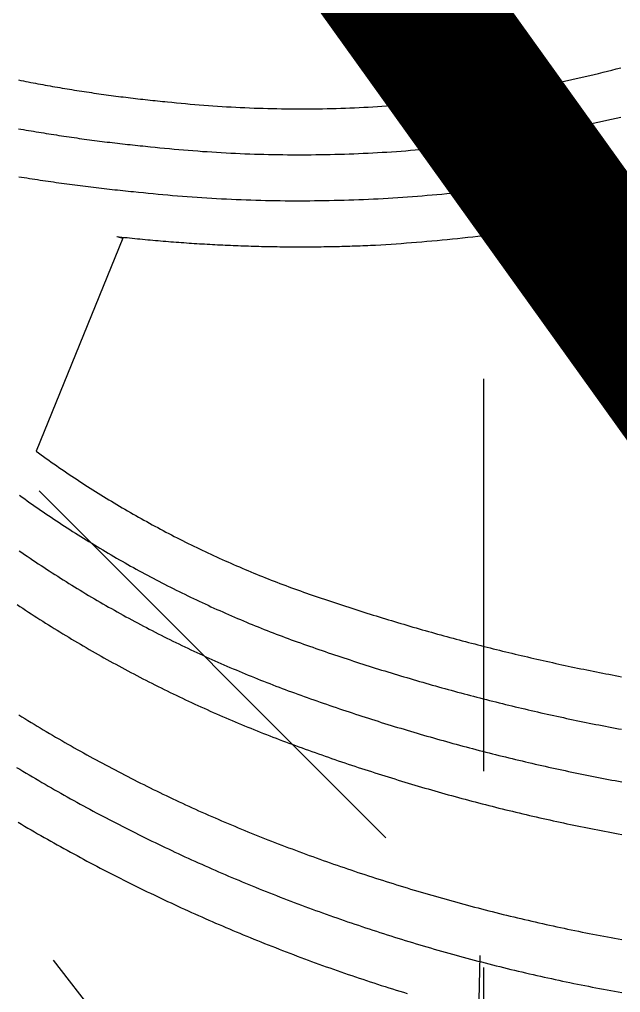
# Model space of a CAD drawing. Header units: inches. Extents: x 2439273 to 2445077, y 7048639 to 7057917.
# Drawn here: x 2442429.1 to 2442475.1, y 7053582.3 to 7053656.7 of the extents above; entities that cross this region are included whole.
import ezdxf

# ---------------------------------------------------------------- set-up
doc = ezdxf.new("R2010")
doc.units = ezdxf.units.IN
doc.header["$LTSCALE"] = 300
doc.header["$MEASUREMENT"] = 0
for name, pattern in [('DASHED', [0.29, 0.25, -0.04]), ('DASHEDX2', [0.165, 0.125, -0.04]), ('HIDDEN', [0.375, 0.25, -0.125]), ('PHANTOM', [4.25, 3.5, -0.15, 0.15, -0.15, 0.15, -0.15])]:
    doc.linetypes.add(name, pattern=pattern)
for name, color, linetype in [('BOUNDARY', 24, 'PHANTOM'), ('DRAINAGE_AREA', 250, 'DASHEDX2'), ('EC', 43, 'DASHEDX2'), ('GRID', 254, 'HIDDEN'), ('new', 3, 'Continuous'), ('PC', 43, 'DASHEDX2')]:
    doc.layers.add(name, color=color, linetype=linetype)

msp = doc.modelspace()

# ---------------------------------------------------------------- linework, layer by layer
at = {"layer": 'BOUNDARY', "color": 7, "linetype": 'Continuous', "flags": 128}
msp.add_lwpolyline([(2441748.831, 7054649.566), (2442955.134, 7052964.886), (2442981.84, 7052986.148), (2442978.985, 7053079.082), (2443104.99, 7053084.195), (2443124.071, 7053099.386), (2443545.946, 7053500.828), (2443498.64, 7053611.711), (2443514.014, 7053763.957), (2443611.836, 7054000.898), (2443936.29, 7054219.097), (2444200.967, 7054649.755), (2444283.166, 7055046.254), (2444151.979, 7055473.57), (2444011.626, 7055690.752), (2443140.657, 7055289.991)], dxfattribs=at)
msp.add_lwpolyline([(2441748.831, 7054649.566), (2442955.134, 7052964.886), (2442981.84, 7052986.148), (2442978.985, 7053079.082), (2443104.99, 7053084.195), (2443124.071, 7053099.386), (2443545.946, 7053500.828), (2443498.64, 7053611.711), (2443514.014, 7053763.957), (2443611.836, 7054000.898), (2443936.29, 7054219.097), (2444200.967, 7054649.755), (2444283.166, 7055046.254), (2444151.979, 7055473.57), (2444011.626, 7055690.752), (2443140.657, 7055289.991)], dxfattribs=at)
at = {"layer": 'DRAINAGE_AREA', "color": 7, "linetype": 'DASHED', "const_width": 12, "flags": 128}
msp.add_lwpolyline([(2442426.212, 7053703.56), (2443106.662, 7052755.347), (2442449.991, 7052322.668), (2442339.328, 7052488.114)], dxfattribs=at)
at = {"layer": 'EC', "color": 43, "linetype": 'DASHEDX2', "flags": 128}
msp.add_lwpolyline([(2442287.031, 7053788.446), (2442288.723, 7053790.228), (2442293.559, 7053792.058), (2442316.067, 7053760.378), (2442322.962, 7053753.48), (2442354.488, 7053775.532), (2442406.65, 7053746.298), (2442392.394, 7053659.518), (2442392.682, 7053659.094), (2442393.101, 7053658.472), (2442394.073, 7053657.148), (2442464.362, 7053586.895), (2442463.927, 7053569.044), (2442468.502, 7053550.876), (2442531.681, 7053452.681), (2442541.817, 7053436.801), (2442549.705, 7053424.588), (2442528.741, 7053450.475), (2442453.568, 7053555.889), (2442446.66, 7053565.442), (2442443.384, 7053569.697), (2442381.492, 7053649.631), (2442376.26, 7053655.45), (2442335.751, 7053714.123), (2442330.903, 7053720.888), (2442329.744, 7053725.972), (2442287.031, 7053788.446)], close=True, dxfattribs=at)
at = {"layer": 'GRID', "linetype": 'HIDDEN', "ltscale": 0.4}
msp.add_line((2442464.613, 7049369.214), (2442464.613, 7057765.425), dxfattribs=at)
at = {"layer": 'new', "color": 3, "linetype": 'PHANTOM', "flags": 128}
msp.add_lwpolyline([(2441748.831, 7054649.566), (2442955.134, 7052964.886), (2442981.84, 7052986.148), (2442978.985, 7053079.082), (2443104.99, 7053084.195), (2443124.071, 7053099.386), (2443545.946, 7053500.828), (2443498.64, 7053611.711), (2443514.014, 7053763.957), (2443611.836, 7054000.898), (2443936.29, 7054219.097), (2444200.967, 7054649.755), (2444283.166, 7055046.254), (2444151.979, 7055473.57), (2444011.626, 7055690.752), (2443140.657, 7055289.991)], dxfattribs=at)
at = {"layer": 'PC', "color": 24, "linetype": 'Continuous', "flags": 128}
for points in [[(2442440.414, 7053650.375), (2442440.762, 7053650.339), (2442441.11, 7053650.304), (2442441.458, 7053650.27), (2442441.806, 7053650.238), (2442442.154, 7053650.206), (2442442.502, 7053650.176), (2442442.851, 7053650.148), (2442443.199, 7053650.12), (2442443.548, 7053650.094), (2442443.896, 7053650.069), (2442444.245, 7053650.046), (2442444.594, 7053650.023), (2442444.943, 7053650.002), (2442445.292, 7053649.982), (2442445.641, 7053649.964), (2442445.99, 7053649.946), (2442446.339, 7053649.93), (2442446.689, 7053649.916), (2442447.038, 7053649.902), (2442447.387, 7053649.89), (2442447.737, 7053649.879), (2442448.086, 7053649.869), (2442448.436, 7053649.86), (2442448.785, 7053649.853), (2442449.135, 7053649.847), (2442449.484, 7053649.842), (2442449.834, 7053649.839), (2442450.184, 7053649.837), (2442450.533, 7053649.836), (2442450.883, 7053649.836), (2442451.232, 7053649.838), (2442451.582, 7053649.84), (2442451.931, 7053649.845), (2442452.281, 7053649.85), (2442452.631, 7053649.857), (2442452.98, 7053649.864), (2442453.329, 7053649.874), (2442453.679, 7053649.884), (2442454.028, 7053649.896), (2442454.378, 7053649.909), (2442454.727, 7053649.923), (2442455.076, 7053649.938), (2442455.425, 7053649.955), (2442455.775, 7053649.973), (2442456.124, 7053649.992), (2442456.473, 7053650.012), (2442456.822, 7053650.034), (2442457.17, 7053650.057), (2442457.519, 7053650.081), (2442457.868, 7053650.107), (2442458.216, 7053650.134), (2442458.565, 7053650.162), (2442458.913, 7053650.191), (2442459.261, 7053650.222), (2442459.61, 7053650.253), (2442459.958, 7053650.286), (2442460.305, 7053650.321), (2442460.653, 7053650.356), (2442461.001, 7053650.393), (2442461.348, 7053650.431), (2442461.696, 7053650.471), (2442462.043, 7053650.511), (2442462.39, 7053650.553), (2442462.737, 7053650.596), (2442463.084, 7053650.64), (2442463.43, 7053650.686), (2442463.777, 7053650.733), (2442464.123, 7053650.781), (2442464.469, 7053650.83), (2442464.815, 7053650.881), (2442465.161, 7053650.933), (2442465.506, 7053650.986), (2442465.852, 7053651.04), (2442466.197, 7053651.095), (2442466.542, 7053651.152), (2442466.886, 7053651.21), (2442467.231, 7053651.27), (2442467.575, 7053651.33), (2442467.919, 7053651.392), (2442468.263, 7053651.455), (2442468.607, 7053651.519), (2442468.95, 7053651.585), (2442469.293, 7053651.651), (2442469.636, 7053651.719), (2442469.979, 7053651.789), (2442470.321, 7053651.859), (2442470.664, 7053651.931), (2442471.006, 7053652.004), (2442471.347, 7053652.078), (2442471.689, 7053652.153), (2442472.03, 7053652.23), (2442472.37, 7053652.308), (2442472.711, 7053652.387), (2442473.051, 7053652.467), (2442473.391, 7053652.549), (2442473.731, 7053652.631), (2442474.07, 7053652.715), (2442474.409, 7053652.8), (2442474.748, 7053652.887), (2442475.086, 7053652.975)], [(2442429.03, 7053652.042), (2442429.215, 7053652.005), (2442429.4, 7053651.969), (2442429.585, 7053651.933), (2442429.77, 7053651.897), (2442429.956, 7053651.861), (2442430.141, 7053651.826), (2442430.327, 7053651.791), (2442430.512, 7053651.756), (2442430.698, 7053651.722), (2442430.883, 7053651.688), (2442431.069, 7053651.654), (2442431.255, 7053651.621), (2442431.44, 7053651.588), (2442431.626, 7053651.555), (2442431.812, 7053651.523), (2442431.998, 7053651.491), (2442432.184, 7053651.459), (2442432.37, 7053651.428), (2442432.556, 7053651.396), (2442432.742, 7053651.366), (2442432.929, 7053651.335), (2442433.115, 7053651.305), (2442433.301, 7053651.275), (2442433.488, 7053651.245), (2442433.674, 7053651.216), (2442433.861, 7053651.187), (2442434.047, 7053651.159), (2442434.234, 7053651.13), (2442434.42, 7053651.102), (2442434.607, 7053651.075), (2442434.794, 7053651.047), (2442434.98, 7053651.02), (2442435.167, 7053650.994), (2442435.354, 7053650.967), (2442435.541, 7053650.941), (2442435.728, 7053650.915), (2442435.915, 7053650.89), (2442436.102, 7053650.865), (2442436.289, 7053650.84), (2442436.476, 7053650.816), (2442436.663, 7053650.791), (2442436.85, 7053650.768), (2442437.038, 7053650.744), (2442437.225, 7053650.721), (2442437.412, 7053650.698), (2442437.6, 7053650.675), (2442437.787, 7053650.653), (2442437.974, 7053650.631), (2442438.162, 7053650.609), (2442438.349, 7053650.588), (2442438.537, 7053650.567), (2442438.724, 7053650.546), (2442438.912, 7053650.526), (2442439.1, 7053650.506), (2442439.287, 7053650.486), (2442439.475, 7053650.467), (2442439.663, 7053650.448), (2442439.851, 7053650.429), (2442440.038, 7053650.411), (2442440.226, 7053650.393), (2442440.414, 7053650.375)], [(2442439.122, 7053646.944), (2442439.482, 7053646.905), (2442439.843, 7053646.868), (2442440.203, 7053646.832), (2442440.564, 7053646.798), (2442440.924, 7053646.764), (2442441.285, 7053646.732), (2442441.646, 7053646.701), (2442442.007, 7053646.671), (2442442.368, 7053646.643), (2442442.729, 7053646.616), (2442443.09, 7053646.59), (2442443.451, 7053646.565), (2442443.813, 7053646.541), (2442444.174, 7053646.519), (2442444.536, 7053646.498), (2442444.898, 7053646.478), (2442445.259, 7053646.46), (2442445.621, 7053646.442), (2442445.983, 7053646.426), (2442446.345, 7053646.411), (2442446.707, 7053646.397), (2442447.068, 7053646.385), (2442447.43, 7053646.374), (2442447.792, 7053646.364), (2442448.155, 7053646.355), (2442448.517, 7053646.348), (2442448.879, 7053646.342), (2442449.241, 7053646.337), (2442449.603, 7053646.333), (2442449.965, 7053646.33), (2442450.327, 7053646.329), (2442450.69, 7053646.329), (2442451.052, 7053646.33), (2442451.414, 7053646.332), (2442451.776, 7053646.336), (2442452.138, 7053646.341), (2442452.5, 7053646.347), (2442452.862, 7053646.355), (2442453.224, 7053646.363), (2442453.586, 7053646.373), (2442453.948, 7053646.384), (2442454.31, 7053646.396), (2442454.672, 7053646.41), (2442455.034, 7053646.425), (2442455.396, 7053646.441), (2442455.758, 7053646.458), (2442456.119, 7053646.477), (2442456.481, 7053646.496), (2442456.843, 7053646.517), (2442457.204, 7053646.539), (2442457.565, 7053646.563), (2442457.927, 7053646.588), (2442458.288, 7053646.613), (2442458.649, 7053646.641), (2442459.01, 7053646.669), (2442459.371, 7053646.699), (2442459.732, 7053646.729), (2442460.093, 7053646.761), (2442460.453, 7053646.795), (2442460.814, 7053646.829), (2442461.174, 7053646.865), (2442461.535, 7053646.902), (2442461.895, 7053646.94), (2442462.255, 7053646.98), (2442462.615, 7053647.02), (2442462.974, 7053647.062), (2442463.334, 7053647.105), (2442463.693, 7053647.15), (2442464.053, 7053647.195), (2442464.412, 7053647.242), (2442464.771, 7053647.29), (2442465.129, 7053647.34), (2442465.488, 7053647.39), (2442465.847, 7053647.442), (2442466.205, 7053647.495), (2442466.563, 7053647.549), (2442466.921, 7053647.604), (2442467.279, 7053647.661), (2442467.636, 7053647.719), (2442467.993, 7053647.778), (2442468.35, 7053647.838), (2442468.707, 7053647.9), (2442469.064, 7053647.962), (2442469.421, 7053648.026), (2442469.777, 7053648.092), (2442470.133, 7053648.158), (2442470.489, 7053648.225), (2442470.844, 7053648.294), (2442471.2, 7053648.364), (2442471.555, 7053648.436), (2442471.909, 7053648.508), (2442472.264, 7053648.582), (2442472.618, 7053648.657), (2442472.972, 7053648.733), (2442473.326, 7053648.81), (2442473.68, 7053648.888), (2442474.033, 7053648.968), (2442474.386, 7053649.049), (2442474.739, 7053649.131), (2442475.091, 7053649.214)], [(2442429.021, 7053648.322), (2442429.214, 7053648.287), (2442429.407, 7053648.253), (2442429.6, 7053648.22), (2442429.794, 7053648.186), (2442429.987, 7053648.153), (2442430.18, 7053648.121), (2442430.374, 7053648.088), (2442430.567, 7053648.056), (2442430.761, 7053648.024), (2442430.954, 7053647.993), (2442431.148, 7053647.961), (2442431.342, 7053647.93), (2442431.535, 7053647.9), (2442431.729, 7053647.869), (2442431.923, 7053647.839), (2442432.117, 7053647.81), (2442432.311, 7053647.78), (2442432.504, 7053647.751), (2442432.698, 7053647.722), (2442432.893, 7053647.694), (2442433.087, 7053647.666), (2442433.281, 7053647.638), (2442433.475, 7053647.61), (2442433.669, 7053647.583), (2442433.863, 7053647.556), (2442434.058, 7053647.529), (2442434.252, 7053647.503), (2442434.446, 7053647.477), (2442434.641, 7053647.451), (2442434.835, 7053647.426), (2442435.03, 7053647.401), (2442435.224, 7053647.376), (2442435.419, 7053647.351), (2442435.613, 7053647.327), (2442435.808, 7053647.303), (2442436.003, 7053647.28), (2442436.197, 7053647.256), (2442436.392, 7053647.233), (2442436.587, 7053647.211), (2442436.782, 7053647.188), (2442436.977, 7053647.166), (2442437.172, 7053647.144), (2442437.366, 7053647.123), (2442437.561, 7053647.102), (2442437.756, 7053647.081), (2442437.951, 7053647.06), (2442438.147, 7053647.04), (2442438.342, 7053647.02), (2442438.537, 7053647.001), (2442438.732, 7053646.981), (2442438.927, 7053646.962), (2442439.122, 7053646.944)], [(2442437.831, 7053643.512), (2442438.203, 7053643.472), (2442438.576, 7053643.433), (2442438.949, 7053643.395), (2442439.322, 7053643.358), (2442439.695, 7053643.322), (2442440.068, 7053643.288), (2442440.441, 7053643.254), (2442440.815, 7053643.222), (2442441.188, 7053643.192), (2442441.562, 7053643.162), (2442441.936, 7053643.134), (2442442.31, 7053643.106), (2442442.683, 7053643.08), (2442443.057, 7053643.056), (2442443.432, 7053643.032), (2442443.806, 7053643.01), (2442444.18, 7053642.989), (2442444.554, 7053642.969), (2442444.928, 7053642.95), (2442445.303, 7053642.933), (2442445.677, 7053642.916), (2442446.052, 7053642.901), (2442446.426, 7053642.887), (2442446.801, 7053642.875), (2442447.176, 7053642.863), (2442447.55, 7053642.853), (2442447.925, 7053642.844), (2442448.3, 7053642.836), (2442448.674, 7053642.83), (2442449.049, 7053642.824), (2442449.424, 7053642.82), (2442449.799, 7053642.817), (2442450.173, 7053642.816), (2442450.548, 7053642.815), (2442450.923, 7053642.816), (2442451.298, 7053642.818), (2442451.673, 7053642.821), (2442452.047, 7053642.825), (2442452.422, 7053642.831), (2442452.797, 7053642.838), (2442453.172, 7053642.846), (2442453.546, 7053642.855), (2442453.921, 7053642.865), (2442454.296, 7053642.877), (2442454.67, 7053642.89), (2442455.045, 7053642.904), (2442455.419, 7053642.919), (2442455.794, 7053642.935), (2442456.168, 7053642.953), (2442456.542, 7053642.972), (2442456.916, 7053642.992), (2442457.291, 7053643.013), (2442457.665, 7053643.036), (2442458.039, 7053643.06), (2442458.413, 7053643.085), (2442458.787, 7053643.111), (2442459.16, 7053643.138), (2442459.534, 7053643.167), (2442459.908, 7053643.197), (2442460.281, 7053643.228), (2442460.655, 7053643.26), (2442461.028, 7053643.293), (2442461.401, 7053643.328), (2442461.774, 7053643.364), (2442462.147, 7053643.401), (2442462.52, 7053643.439), (2442462.893, 7053643.478), (2442463.265, 7053643.519), (2442463.638, 7053643.561), (2442464.01, 7053643.604), (2442464.382, 7053643.648), (2442464.754, 7053643.694), (2442465.126, 7053643.74), (2442465.498, 7053643.788), (2442465.87, 7053643.837), (2442466.241, 7053643.888), (2442466.612, 7053643.939), (2442466.983, 7053643.992), (2442467.354, 7053644.046), (2442467.725, 7053644.101), (2442468.095, 7053644.157), (2442468.466, 7053644.215), (2442468.836, 7053644.274), (2442469.206, 7053644.333), (2442469.576, 7053644.395), (2442469.945, 7053644.457), (2442470.315, 7053644.52), (2442470.684, 7053644.585), (2442471.053, 7053644.651), (2442471.422, 7053644.718), (2442471.79, 7053644.786), (2442472.158, 7053644.856), (2442472.526, 7053644.926), (2442472.894, 7053644.998), (2442473.262, 7053645.071), (2442473.629, 7053645.146), (2442473.996, 7053645.221), (2442474.363, 7053645.298), (2442474.73, 7053645.375), (2442475.096, 7053645.454)], [(2442429.049, 7053644.651), (2442429.252, 7053644.618), (2442429.456, 7053644.585), (2442429.659, 7053644.553), (2442429.863, 7053644.521), (2442430.066, 7053644.489), (2442430.27, 7053644.458), (2442430.473, 7053644.427), (2442430.677, 7053644.396), (2442430.881, 7053644.366), (2442431.085, 7053644.335), (2442431.288, 7053644.306), (2442431.492, 7053644.276), (2442431.696, 7053644.247), (2442431.9, 7053644.218), (2442432.104, 7053644.189), (2442432.308, 7053644.161), (2442432.512, 7053644.133), (2442432.716, 7053644.105), (2442432.92, 7053644.078), (2442433.124, 7053644.051), (2442433.329, 7053644.024), (2442433.533, 7053643.998), (2442433.737, 7053643.971), (2442433.942, 7053643.946), (2442434.146, 7053643.92), (2442434.35, 7053643.895), (2442434.555, 7053643.87), (2442434.759, 7053643.845), (2442434.964, 7053643.821), (2442435.168, 7053643.797), (2442435.373, 7053643.773), (2442435.578, 7053643.75), (2442435.782, 7053643.727), (2442435.987, 7053643.704), (2442436.192, 7053643.681), (2442436.396, 7053643.659), (2442436.601, 7053643.637), (2442436.806, 7053643.616), (2442437.011, 7053643.594), (2442437.216, 7053643.573), (2442437.421, 7053643.553), (2442437.626, 7053643.532), (2442437.831, 7053643.512)], [(2442456.341, 7053639.425), (2442456.733, 7053639.45), (2442457.124, 7053639.475), (2442457.516, 7053639.502), (2442457.908, 7053639.53), (2442458.299, 7053639.559), (2442458.691, 7053639.589), (2442459.082, 7053639.619), (2442459.474, 7053639.651), (2442459.865, 7053639.683), (2442460.256, 7053639.717), (2442460.647, 7053639.751), (2442461.038, 7053639.787), (2442461.429, 7053639.823), (2442461.82, 7053639.86), (2442462.211, 7053639.898), (2442462.601, 7053639.937), (2442462.992, 7053639.978), (2442463.382, 7053640.019), (2442463.773, 7053640.06), (2442464.163, 7053640.103), (2442464.553, 7053640.147), (2442464.943, 7053640.192), (2442465.333, 7053640.238), (2442465.723, 7053640.284), (2442466.113, 7053640.332), (2442466.502, 7053640.38), (2442466.892, 7053640.43), (2442467.281, 7053640.48), (2442467.671, 7053640.531), (2442468.06, 7053640.583), (2442468.449, 7053640.637), (2442468.838, 7053640.691), (2442469.226, 7053640.746), (2442469.615, 7053640.802), (2442470.003, 7053640.859), (2442470.392, 7053640.916), (2442470.78, 7053640.975), (2442471.168, 7053641.035), (2442471.556, 7053641.096), (2442471.944, 7053641.157), (2442472.331, 7053641.22), (2442472.719, 7053641.283), (2442473.106, 7053641.347), (2442473.493, 7053641.413), (2442473.88, 7053641.479), (2442474.267, 7053641.546), (2442474.654, 7053641.614), (2442475.04, 7053641.683), (2442475.427, 7053641.753)], [(2442436.539, 7053640.081), (2442436.994, 7053639.95), (2442430.365, 7053623.681)], [(2442436.539, 7053640.081), (2442436.736, 7053640.059), (2442436.933, 7053640.038), (2442437.13, 7053640.016), (2442437.328, 7053639.995), (2442437.525, 7053639.975), (2442437.722, 7053639.954), (2442437.919, 7053639.934), (2442438.117, 7053639.914), (2442438.314, 7053639.895), (2442438.512, 7053639.876), (2442438.709, 7053639.857), (2442438.906, 7053639.838), (2442439.104, 7053639.82), (2442439.301, 7053639.802), (2442439.499, 7053639.784), (2442439.697, 7053639.767), (2442439.894, 7053639.75), (2442440.092, 7053639.733), (2442440.289, 7053639.717), (2442440.487, 7053639.701), (2442440.685, 7053639.685), (2442440.883, 7053639.67), (2442441.08, 7053639.655), (2442441.278, 7053639.64), (2442441.476, 7053639.625), (2442441.674, 7053639.611), (2442441.872, 7053639.597), (2442442.069, 7053639.584), (2442442.267, 7053639.57), (2442442.465, 7053639.557), (2442442.663, 7053639.545), (2442442.861, 7053639.532), (2442443.059, 7053639.52), (2442443.257, 7053639.509), (2442443.455, 7053639.497), (2442443.653, 7053639.486), (2442443.851, 7053639.475), (2442444.049, 7053639.465), (2442444.247, 7053639.455), (2442444.445, 7053639.445), (2442444.643, 7053639.435), (2442444.842, 7053639.426), (2442445.04, 7053639.417), (2442445.238, 7053639.409), (2442445.436, 7053639.4), (2442445.634, 7053639.392), (2442445.832, 7053639.385), (2442446.031, 7053639.377), (2442446.229, 7053639.37), (2442446.427, 7053639.364), (2442446.625, 7053639.357), (2442446.823, 7053639.351), (2442447.022, 7053639.345), (2442447.22, 7053639.34), (2442447.418, 7053639.335), (2442447.616, 7053639.33), (2442447.815, 7053639.325), (2442448.013, 7053639.321), (2442448.211, 7053639.317), (2442448.41, 7053639.313), (2442448.608, 7053639.31), (2442448.806, 7053639.307), (2442449.005, 7053639.304), (2442449.203, 7053639.302), (2442449.401, 7053639.3), (2442449.599, 7053639.298), (2442449.798, 7053639.297), (2442449.996, 7053639.296), (2442450.194, 7053639.295), (2442450.393, 7053639.294), (2442450.591, 7053639.294), (2442450.789, 7053639.294), (2442450.988, 7053639.295), (2442451.186, 7053639.296), (2442451.384, 7053639.297), (2442451.583, 7053639.298), (2442451.781, 7053639.3), (2442451.979, 7053639.302), (2442452.178, 7053639.304), (2442452.376, 7053639.307), (2442452.574, 7053639.31), (2442452.773, 7053639.313), (2442452.971, 7053639.316), (2442453.169, 7053639.32), (2442453.368, 7053639.324), (2442453.566, 7053639.329), (2442453.764, 7053639.334), (2442453.962, 7053639.339), (2442454.161, 7053639.344), (2442454.359, 7053639.35), (2442454.557, 7053639.356), (2442454.755, 7053639.362), (2442454.954, 7053639.369), (2442455.152, 7053639.376), (2442455.35, 7053639.383), (2442455.548, 7053639.391), (2442455.746, 7053639.399), (2442455.944, 7053639.407), (2442456.143, 7053639.416), (2442456.341, 7053639.425)], [(2442430.365, 7053623.681), (2442430.558, 7053623.54), (2442430.752, 7053623.4), (2442430.946, 7053623.261), (2442431.141, 7053623.122), (2442431.336, 7053622.984), (2442431.532, 7053622.846), (2442431.727, 7053622.709), (2442431.924, 7053622.572), (2442432.12, 7053622.436), (2442432.318, 7053622.301), (2442432.515, 7053622.166), (2442432.713, 7053622.032), (2442432.911, 7053621.899), (2442433.11, 7053621.766), (2442433.309, 7053621.633), (2442433.509, 7053621.501), (2442433.709, 7053621.37), (2442433.909, 7053621.24), (2442434.11, 7053621.11), (2442434.311, 7053620.98), (2442434.512, 7053620.852), (2442434.714, 7053620.724), (2442434.916, 7053620.596), (2442435.119, 7053620.469), (2442435.322, 7053620.343), (2442435.525, 7053620.217), (2442435.729, 7053620.092), (2442435.933, 7053619.967), (2442436.138, 7053619.843), (2442436.342, 7053619.72), (2442436.548, 7053619.598), (2442436.753, 7053619.475), (2442436.959, 7053619.354), (2442437.166, 7053619.233), (2442437.372, 7053619.113), (2442437.579, 7053618.993), (2442437.787, 7053618.874), (2442437.995, 7053618.756), (2442438.203, 7053618.638), (2442438.411, 7053618.521), (2442438.62, 7053618.405), (2442438.829, 7053618.289), (2442439.039, 7053618.174), (2442439.248, 7053618.059), (2442439.459, 7053617.945), (2442439.669, 7053617.832), (2442439.88, 7053617.719), (2442440.091, 7053617.607), (2442440.303, 7053617.496), (2442440.515, 7053617.385), (2442440.727, 7053617.275), (2442440.94, 7053617.165), (2442441.152, 7053617.057), (2442441.366, 7053616.948), (2442441.579, 7053616.841), (2442441.793, 7053616.734), (2442442.007, 7053616.628), (2442442.222, 7053616.522), (2442442.436, 7053616.417), (2442442.652, 7053616.312), (2442442.867, 7053616.209), (2442443.083, 7053616.106), (2442443.299, 7053616.003), (2442443.515, 7053615.901), (2442443.732, 7053615.8), (2442443.949, 7053615.7), (2442444.166, 7053615.6), (2442444.383, 7053615.501), (2442444.601, 7053615.402), (2442444.819, 7053615.304), (2442445.038, 7053615.207), (2442445.257, 7053615.11), (2442445.476, 7053615.015), (2442445.695, 7053614.919), (2442445.915, 7053614.825), (2442446.134, 7053614.731), (2442446.355, 7053614.637), (2442446.575, 7053614.545), (2442446.796, 7053614.453), (2442447.017, 7053614.362), (2442447.238, 7053614.271), (2442447.459, 7053614.181), (2442447.681, 7053614.092), (2442447.903, 7053614.003), (2442448.126, 7053613.915), (2442448.348, 7053613.828), (2442448.571, 7053613.741), (2442448.794, 7053613.655), (2442449.017, 7053613.57), (2442449.241, 7053613.485), (2442449.465, 7053613.401), (2442449.689, 7053613.318), (2442449.913, 7053613.235), (2442450.138, 7053613.153), (2442450.363, 7053613.072), (2442450.588, 7053612.991), (2442450.813, 7053612.911), (2442451.039, 7053612.832), (2442451.265, 7053612.754), (2442451.491, 7053612.676)], [(2442429.097, 7053620.312), (2442429.296, 7053620.168), (2442429.496, 7053620.025), (2442429.697, 7053619.882), (2442429.898, 7053619.74), (2442430.099, 7053619.599), (2442430.301, 7053619.458), (2442430.503, 7053619.318), (2442430.705, 7053619.178), (2442430.908, 7053619.039), (2442431.111, 7053618.9), (2442431.315, 7053618.762), (2442431.519, 7053618.625), (2442431.723, 7053618.488), (2442431.928, 7053618.352), (2442432.134, 7053618.216), (2442432.339, 7053618.081), (2442432.545, 7053617.947), (2442432.752, 7053617.813), (2442432.958, 7053617.68), (2442433.165, 7053617.547), (2442433.373, 7053617.415), (2442433.581, 7053617.284), (2442433.789, 7053617.153), (2442433.998, 7053617.022), (2442434.207, 7053616.893), (2442434.416, 7053616.764), (2442434.626, 7053616.635), (2442434.836, 7053616.507), (2442435.047, 7053616.38), (2442435.257, 7053616.253), (2442435.469, 7053616.127), (2442435.68, 7053616.002), (2442435.892, 7053615.877), (2442436.104, 7053615.752), (2442436.317, 7053615.629), (2442436.53, 7053615.506), (2442436.743, 7053615.383), (2442436.957, 7053615.261), (2442437.171, 7053615.14), (2442437.385, 7053615.02), (2442437.6, 7053614.9), (2442437.815, 7053614.78), (2442438.031, 7053614.661), (2442438.246, 7053614.543), (2442438.462, 7053614.426), (2442438.679, 7053614.309), (2442438.896, 7053614.192), (2442439.113, 7053614.077), (2442439.33, 7053613.962), (2442439.548, 7053613.847), (2442439.766, 7053613.733), (2442439.984, 7053613.62), (2442440.203, 7053613.508), (2442440.422, 7053613.396), (2442440.641, 7053613.284), (2442440.861, 7053613.174), (2442441.081, 7053613.064), (2442441.301, 7053612.954), (2442441.522, 7053612.845), (2442441.743, 7053612.737), (2442441.964, 7053612.63), (2442442.186, 7053612.523), (2442442.408, 7053612.416), (2442442.63, 7053612.311), (2442442.852, 7053612.206), (2442443.075, 7053612.101), (2442443.298, 7053611.998), (2442443.521, 7053611.895), (2442443.745, 7053611.792), (2442443.969, 7053611.69), (2442444.193, 7053611.589), (2442444.417, 7053611.489), (2442444.642, 7053611.389), (2442444.867, 7053611.289), (2442445.093, 7053611.191), (2442445.318, 7053611.093), (2442445.544, 7053610.995), (2442445.77, 7053610.899), (2442445.997, 7053610.803), (2442446.224, 7053610.707), (2442446.451, 7053610.613), (2442446.678, 7053610.518), (2442446.905, 7053610.425), (2442447.133, 7053610.332), (2442447.361, 7053610.24), (2442447.59, 7053610.149), (2442447.818, 7053610.058), (2442448.047, 7053609.968), (2442448.276, 7053609.878), (2442448.506, 7053609.789), (2442448.735, 7053609.701), (2442448.965, 7053609.613), (2442449.195, 7053609.527), (2442449.426, 7053609.44), (2442449.656, 7053609.355), (2442449.887, 7053609.27), (2442450.118, 7053609.185), (2442450.35, 7053609.102), (2442450.581, 7053609.019), (2442450.813, 7053608.937)], [(2442429.07, 7053616.07), (2442429.278, 7053615.926), (2442429.487, 7053615.784), (2442429.696, 7053615.641), (2442429.905, 7053615.5), (2442430.115, 7053615.358), (2442430.325, 7053615.218), (2442430.536, 7053615.078), (2442430.747, 7053614.938), (2442430.958, 7053614.8), (2442431.17, 7053614.661), (2442431.382, 7053614.524), (2442431.594, 7053614.386), (2442431.807, 7053614.25), (2442432.02, 7053614.114), (2442432.234, 7053613.979), (2442432.448, 7053613.844), (2442432.662, 7053613.709), (2442432.877, 7053613.576), (2442433.092, 7053613.443), (2442433.307, 7053613.31), (2442433.523, 7053613.178), (2442433.739, 7053613.047), (2442433.956, 7053612.916), (2442434.172, 7053612.786), (2442434.39, 7053612.657), (2442434.607, 7053612.528), (2442434.825, 7053612.4), (2442435.043, 7053612.272), (2442435.262, 7053612.145), (2442435.481, 7053612.018), (2442435.7, 7053611.892), (2442435.92, 7053611.767), (2442436.14, 7053611.642), (2442436.36, 7053611.518), (2442436.581, 7053611.394), (2442436.802, 7053611.271), (2442437.023, 7053611.149), (2442437.244, 7053611.027), (2442437.466, 7053610.906), (2442437.689, 7053610.786), (2442437.911, 7053610.666), (2442438.134, 7053610.546), (2442438.358, 7053610.428), (2442438.581, 7053610.309), (2442438.805, 7053610.192), (2442439.029, 7053610.075), (2442439.254, 7053609.959), (2442439.479, 7053609.843), (2442439.704, 7053609.728), (2442439.929, 7053609.614), (2442440.155, 7053609.5), (2442440.381, 7053609.386), (2442440.608, 7053609.274), (2442440.835, 7053609.162), (2442441.062, 7053609.051), (2442441.289, 7053608.94), (2442441.517, 7053608.83), (2442441.744, 7053608.72), (2442441.973, 7053608.611), (2442442.201, 7053608.503), (2442442.43, 7053608.395), (2442442.659, 7053608.288), (2442442.889, 7053608.182), (2442443.118, 7053608.076), (2442443.348, 7053607.971), (2442443.579, 7053607.867), (2442443.809, 7053607.763), (2442444.04, 7053607.659), (2442444.271, 7053607.557), (2442444.502, 7053607.455), (2442444.734, 7053607.353), (2442444.966, 7053607.253), (2442445.198, 7053607.153), (2442445.431, 7053607.053), (2442445.664, 7053606.954), (2442445.897, 7053606.856), (2442446.13, 7053606.758), (2442446.363, 7053606.662), (2442446.597, 7053606.565), (2442446.831, 7053606.47), (2442447.066, 7053606.375), (2442447.3, 7053606.28), (2442447.535, 7053606.186), (2442447.77, 7053606.093), (2442448.006, 7053606.001), (2442448.241, 7053605.909), (2442448.477, 7053605.818), (2442448.713, 7053605.727), (2442448.95, 7053605.637), (2442449.186, 7053605.548), (2442449.423, 7053605.46), (2442449.66, 7053605.372), (2442449.897, 7053605.284), (2442450.135, 7053605.198)], [(2442451.491, 7053612.676), (2442451.723, 7053612.596), (2442451.954, 7053612.518), (2442452.186, 7053612.439), (2442452.418, 7053612.361), (2442452.65, 7053612.283), (2442452.883, 7053612.205), (2442453.115, 7053612.128), (2442453.347, 7053612.051), (2442453.58, 7053611.974), (2442453.813, 7053611.898), (2442454.046, 7053611.822), (2442454.279, 7053611.747), (2442454.512, 7053611.672), (2442454.745, 7053611.597), (2442454.978, 7053611.522), (2442455.211, 7053611.448), (2442455.445, 7053611.374), (2442455.678, 7053611.301), (2442455.912, 7053611.227), (2442456.146, 7053611.155), (2442456.38, 7053611.082), (2442456.614, 7053611.01), (2442456.848, 7053610.938), (2442457.082, 7053610.867), (2442457.316, 7053610.795), (2442457.551, 7053610.725), (2442457.785, 7053610.654), (2442458.02, 7053610.584), (2442458.254, 7053610.514), (2442458.489, 7053610.445), (2442458.724, 7053610.376), (2442458.959, 7053610.307), (2442459.194, 7053610.238), (2442459.43, 7053610.17), (2442459.665, 7053610.103), (2442459.9, 7053610.035), (2442460.136, 7053609.968), (2442460.371, 7053609.901), (2442460.607, 7053609.835), (2442460.843, 7053609.769), (2442461.079, 7053609.703), (2442461.315, 7053609.638), (2442461.551, 7053609.573), (2442461.787, 7053609.508), (2442462.023, 7053609.444), (2442462.26, 7053609.38), (2442462.496, 7053609.316), (2442462.733, 7053609.253), (2442462.969, 7053609.19), (2442463.206, 7053609.128), (2442463.443, 7053609.065), (2442463.68, 7053609.003), (2442463.917, 7053608.942), (2442464.154, 7053608.881), (2442464.391, 7053608.82), (2442464.628, 7053608.759), (2442464.866, 7053608.699), (2442465.103, 7053608.639), (2442465.341, 7053608.58), (2442465.578, 7053608.521), (2442465.816, 7053608.462), (2442466.054, 7053608.403), (2442466.292, 7053608.345), (2442466.53, 7053608.287), (2442466.768, 7053608.23), (2442467.006, 7053608.173), (2442467.244, 7053608.116), (2442467.482, 7053608.06), (2442467.721, 7053608.004), (2442467.959, 7053607.948), (2442468.198, 7053607.893), (2442468.436, 7053607.838), (2442468.675, 7053607.783), (2442468.914, 7053607.729), (2442469.152, 7053607.675), (2442469.391, 7053607.621), (2442469.63, 7053607.568), (2442469.869, 7053607.515), (2442470.109, 7053607.462), (2442470.348, 7053607.41), (2442470.587, 7053607.358), (2442470.827, 7053607.307), (2442471.066, 7053607.255), (2442471.306, 7053607.205), (2442471.545, 7053607.154), (2442471.785, 7053607.104), (2442472.025, 7053607.054), (2442472.264, 7053607.005), (2442472.504, 7053606.956), (2442472.744, 7053606.907), (2442472.984, 7053606.858), (2442473.224, 7053606.81), (2442473.465, 7053606.763), (2442473.705, 7053606.715), (2442473.945, 7053606.668), (2442474.185, 7053606.622), (2442474.426, 7053606.575), (2442474.666, 7053606.529), (2442474.907, 7053606.484), (2442475.148, 7053606.439)], [(2442428.915, 7053611.955), (2442429.131, 7053611.811), (2442429.348, 7053611.668), (2442429.565, 7053611.525), (2442429.782, 7053611.383), (2442430, 7053611.241), (2442430.218, 7053611.1), (2442430.437, 7053610.96), (2442430.656, 7053610.82), (2442430.875, 7053610.681), (2442431.095, 7053610.542), (2442431.315, 7053610.404), (2442431.535, 7053610.266), (2442431.756, 7053610.129), (2442431.977, 7053609.993), (2442432.198, 7053609.857), (2442432.42, 7053609.722), (2442432.642, 7053609.587), (2442432.865, 7053609.453), (2442433.088, 7053609.319), (2442433.311, 7053609.187), (2442433.534, 7053609.054), (2442433.758, 7053608.922), (2442433.982, 7053608.791), (2442434.207, 7053608.661), (2442434.432, 7053608.53), (2442434.657, 7053608.401), (2442434.883, 7053608.272), (2442435.108, 7053608.144), (2442435.335, 7053608.016), (2442435.561, 7053607.889), (2442435.788, 7053607.763), (2442436.015, 7053607.637), (2442436.243, 7053607.511), (2442436.471, 7053607.386), (2442436.699, 7053607.262), (2442436.927, 7053607.139), (2442437.156, 7053607.016), (2442437.385, 7053606.893), (2442437.615, 7053606.772), (2442437.845, 7053606.65), (2442438.075, 7053606.53), (2442438.305, 7053606.41), (2442438.536, 7053606.29), (2442438.767, 7053606.172), (2442438.998, 7053606.053), (2442439.23, 7053605.936), (2442439.462, 7053605.819), (2442439.694, 7053605.702), (2442439.926, 7053605.587), (2442440.159, 7053605.472), (2442440.392, 7053605.357), (2442440.626, 7053605.243), (2442440.86, 7053605.13), (2442441.094, 7053605.017), (2442441.328, 7053604.905), (2442441.563, 7053604.793), (2442441.797, 7053604.682), (2442442.033, 7053604.572), (2442442.268, 7053604.462), (2442442.504, 7053604.353), (2442442.74, 7053604.245), (2442442.976, 7053604.137), (2442443.213, 7053604.029), (2442443.45, 7053603.923), (2442443.687, 7053603.817), (2442443.924, 7053603.711), (2442444.162, 7053603.607), (2442444.4, 7053603.502), (2442444.638, 7053603.399), (2442444.877, 7053603.296), (2442445.115, 7053603.194), (2442445.354, 7053603.092), (2442445.594, 7053602.991), (2442445.833, 7053602.89), (2442446.073, 7053602.791), (2442446.313, 7053602.691), (2442446.554, 7053602.593), (2442446.794, 7053602.495), (2442447.035, 7053602.397), (2442447.276, 7053602.301), (2442447.517, 7053602.205), (2442447.759, 7053602.109), (2442448.001, 7053602.014), (2442448.243, 7053601.92), (2442448.485, 7053601.827), (2442448.728, 7053601.734), (2442448.971, 7053601.641), (2442449.214, 7053601.55), (2442449.457, 7053601.459)], [(2442450.813, 7053608.937), (2442451.051, 7053608.853), (2442451.289, 7053608.769), (2442451.527, 7053608.686), (2442451.765, 7053608.603), (2442452.004, 7053608.521), (2442452.242, 7053608.439), (2442452.481, 7053608.358), (2442452.72, 7053608.276), (2442452.959, 7053608.195), (2442453.198, 7053608.115), (2442453.437, 7053608.035), (2442453.676, 7053607.955), (2442453.915, 7053607.876), (2442454.155, 7053607.797), (2442454.395, 7053607.718), (2442454.634, 7053607.64), (2442454.874, 7053607.562), (2442455.114, 7053607.484), (2442455.355, 7053607.407), (2442455.595, 7053607.33), (2442455.835, 7053607.254), (2442456.076, 7053607.178), (2442456.316, 7053607.102), (2442456.557, 7053607.027), (2442456.798, 7053606.952), (2442457.039, 7053606.878), (2442457.28, 7053606.804), (2442457.521, 7053606.73), (2442457.763, 7053606.657), (2442458.004, 7053606.584), (2442458.245, 7053606.511), (2442458.487, 7053606.439), (2442458.729, 7053606.367), (2442458.971, 7053606.295), (2442459.213, 7053606.224), (2442459.455, 7053606.153), (2442459.697, 7053606.083), (2442459.939, 7053606.013), (2442460.182, 7053605.944), (2442460.424, 7053605.874), (2442460.667, 7053605.805), (2442460.91, 7053605.737), (2442461.153, 7053605.669), (2442461.396, 7053605.601), (2442461.639, 7053605.534), (2442461.882, 7053605.467), (2442462.125, 7053605.4), (2442462.369, 7053605.334), (2442462.612, 7053605.268), (2442462.856, 7053605.203), (2442463.099, 7053605.138), (2442463.343, 7053605.073), (2442463.587, 7053605.009), (2442463.831, 7053604.945), (2442464.075, 7053604.882), (2442464.319, 7053604.818), (2442464.564, 7053604.756), (2442464.808, 7053604.693), (2442465.053, 7053604.631), (2442465.297, 7053604.57), (2442465.542, 7053604.508), (2442465.787, 7053604.448), (2442466.032, 7053604.387), (2442466.277, 7053604.327), (2442466.522, 7053604.267), (2442466.767, 7053604.208), (2442467.012, 7053604.149), (2442467.257, 7053604.09), (2442467.503, 7053604.032), (2442467.748, 7053603.975), (2442467.994, 7053603.917), (2442468.24, 7053603.86), (2442468.485, 7053603.803), (2442468.731, 7053603.747), (2442468.977, 7053603.691), (2442469.223, 7053603.636), (2442469.469, 7053603.581), (2442469.716, 7053603.526), (2442469.962, 7053603.472), (2442470.208, 7053603.418), (2442470.455, 7053603.364), (2442470.701, 7053603.311), (2442470.948, 7053603.258), (2442471.195, 7053603.206), (2442471.442, 7053603.154), (2442471.688, 7053603.102), (2442471.935, 7053603.051), (2442472.182, 7053603), (2442472.43, 7053602.949), (2442472.677, 7053602.899), (2442472.924, 7053602.85), (2442473.171, 7053602.8), (2442473.419, 7053602.751), (2442473.666, 7053602.703), (2442473.914, 7053602.655), (2442474.162, 7053602.607), (2442474.409, 7053602.559), (2442474.657, 7053602.512), (2442474.905, 7053602.466), (2442475.153, 7053602.42)], [(2442450.135, 7053605.198), (2442450.379, 7053605.109), (2442450.623, 7053605.021), (2442450.868, 7053604.934), (2442451.112, 7053604.846), (2442451.357, 7053604.76), (2442451.602, 7053604.673), (2442451.847, 7053604.587), (2442452.092, 7053604.502), (2442452.337, 7053604.416), (2442452.582, 7053604.332), (2442452.828, 7053604.247), (2442453.073, 7053604.163), (2442453.319, 7053604.08), (2442453.565, 7053603.997), (2442453.811, 7053603.914), (2442454.057, 7053603.832), (2442454.304, 7053603.75), (2442454.55, 7053603.668), (2442454.797, 7053603.587), (2442455.044, 7053603.506), (2442455.29, 7053603.426), (2442455.537, 7053603.346), (2442455.785, 7053603.267), (2442456.032, 7053603.188), (2442456.279, 7053603.109), (2442456.527, 7053603.031), (2442456.774, 7053602.953), (2442457.022, 7053602.876), (2442457.27, 7053602.799), (2442457.518, 7053602.722), (2442457.766, 7053602.646), (2442458.015, 7053602.57), (2442458.263, 7053602.495), (2442458.512, 7053602.42), (2442458.76, 7053602.346), (2442459.009, 7053602.272), (2442459.258, 7053602.198), (2442459.507, 7053602.125), (2442459.756, 7053602.052), (2442460.006, 7053601.98), (2442460.255, 7053601.908), (2442460.505, 7053601.836), (2442460.754, 7053601.765), (2442461.004, 7053601.694), (2442461.254, 7053601.624), (2442461.504, 7053601.554), (2442461.754, 7053601.484), (2442462.004, 7053601.415), (2442462.255, 7053601.346), (2442462.505, 7053601.278), (2442462.756, 7053601.21), (2442463.006, 7053601.143), (2442463.257, 7053601.076), (2442463.508, 7053601.009), (2442463.759, 7053600.943), (2442464.01, 7053600.877), (2442464.261, 7053600.812), (2442464.513, 7053600.747), (2442464.764, 7053600.683), (2442465.016, 7053600.619), (2442465.268, 7053600.555), (2442465.519, 7053600.492), (2442465.771, 7053600.429), (2442466.023, 7053600.367), (2442466.275, 7053600.305), (2442466.527, 7053600.243), (2442466.78, 7053600.182), (2442467.032, 7053600.121), (2442467.285, 7053600.061), (2442467.537, 7053600.001), (2442467.79, 7053599.942), (2442468.043, 7053599.883), (2442468.296, 7053599.824), (2442468.549, 7053599.766), (2442468.802, 7053599.708), (2442469.055, 7053599.651), (2442469.308, 7053599.594), (2442469.562, 7053599.537), (2442469.815, 7053599.481), (2442470.069, 7053599.425), (2442470.322, 7053599.37), (2442470.576, 7053599.315), (2442470.83, 7053599.261), (2442471.084, 7053599.207), (2442471.338, 7053599.153), (2442471.592, 7053599.1), (2442471.846, 7053599.048), (2442472.1, 7053598.995), (2442472.355, 7053598.943), (2442472.609, 7053598.892), (2442472.864, 7053598.841), (2442473.118, 7053598.79), (2442473.373, 7053598.74), (2442473.628, 7053598.69), (2442473.883, 7053598.641), (2442474.138, 7053598.592), (2442474.393, 7053598.544), (2442474.648, 7053598.496), (2442474.903, 7053598.448), (2442475.158, 7053598.401)], [(2442429.049, 7053603.524), (2442429.282, 7053603.38), (2442429.514, 7053603.237), (2442429.747, 7053603.093), (2442429.981, 7053602.951), (2442430.215, 7053602.809), (2442430.449, 7053602.667), (2442430.683, 7053602.526), (2442430.918, 7053602.386), (2442431.153, 7053602.246), (2442431.389, 7053602.107), (2442431.625, 7053601.968), (2442431.861, 7053601.83), (2442432.097, 7053601.693), (2442432.334, 7053601.555), (2442432.571, 7053601.419), (2442432.809, 7053601.283), (2442433.046, 7053601.148), (2442433.284, 7053601.013), (2442433.523, 7053600.879), (2442433.762, 7053600.745), (2442434.001, 7053600.612), (2442434.24, 7053600.479), (2442434.48, 7053600.347), (2442434.72, 7053600.216), (2442434.96, 7053600.085), (2442435.2, 7053599.955), (2442435.441, 7053599.825), (2442435.682, 7053599.696), (2442435.924, 7053599.568), (2442436.166, 7053599.44), (2442436.408, 7053599.312), (2442436.65, 7053599.185), (2442436.893, 7053599.059), (2442437.136, 7053598.933), (2442437.379, 7053598.808), (2442437.623, 7053598.684), (2442437.867, 7053598.56), (2442438.111, 7053598.436), (2442438.355, 7053598.314), (2442438.6, 7053598.191), (2442438.845, 7053598.07), (2442439.09, 7053597.949), (2442439.336, 7053597.828), (2442439.582, 7053597.708), (2442439.828, 7053597.589), (2442440.075, 7053597.47), (2442440.321, 7053597.352), (2442440.568, 7053597.234), (2442440.816, 7053597.117), (2442441.063, 7053597.001), (2442441.311, 7053596.885), (2442441.559, 7053596.77), (2442441.807, 7053596.655), (2442442.056, 7053596.541), (2442442.305, 7053596.427), (2442442.554, 7053596.315), (2442442.804, 7053596.202), (2442443.053, 7053596.09), (2442443.303, 7053595.979), (2442443.554, 7053595.869), (2442443.804, 7053595.759), (2442444.055, 7053595.649), (2442444.306, 7053595.541), (2442444.557, 7053595.432), (2442444.809, 7053595.325), (2442445.061, 7053595.218), (2442445.313, 7053595.111), (2442445.565, 7053595.006), (2442445.817, 7053594.9), (2442446.07, 7053594.796), (2442446.323, 7053594.692), (2442446.576, 7053594.588), (2442446.83, 7053594.486), (2442447.084, 7053594.383), (2442447.338, 7053594.282), (2442447.592, 7053594.181), (2442447.847, 7053594.08), (2442448.101, 7053593.98)], [(2442449.457, 7053601.459), (2442449.707, 7053601.366), (2442449.958, 7053601.273), (2442450.208, 7053601.181), (2442450.459, 7053601.089), (2442450.71, 7053600.998), (2442450.961, 7053600.907), (2442451.212, 7053600.817), (2442451.464, 7053600.727), (2442451.715, 7053600.637), (2442451.967, 7053600.548), (2442452.219, 7053600.46), (2442452.471, 7053600.371), (2442452.723, 7053600.284), (2442452.975, 7053600.196), (2442453.227, 7053600.11), (2442453.48, 7053600.023), (2442453.733, 7053599.937), (2442453.986, 7053599.852), (2442454.239, 7053599.767), (2442454.492, 7053599.682), (2442454.745, 7053599.598), (2442454.999, 7053599.514), (2442455.253, 7053599.431), (2442455.506, 7053599.348), (2442455.76, 7053599.266), (2442456.014, 7053599.184), (2442456.269, 7053599.103), (2442456.523, 7053599.022), (2442456.778, 7053598.941), (2442457.032, 7053598.861), (2442457.287, 7053598.781), (2442457.542, 7053598.702), (2442457.797, 7053598.623), (2442458.052, 7053598.545), (2442458.308, 7053598.467), (2442458.563, 7053598.39), (2442458.819, 7053598.313), (2442459.075, 7053598.236), (2442459.331, 7053598.16), (2442459.587, 7053598.085), (2442459.843, 7053598.009), (2442460.099, 7053597.935), (2442460.355, 7053597.86), (2442460.612, 7053597.787), (2442460.869, 7053597.713), (2442461.126, 7053597.64), (2442461.383, 7053597.568), (2442461.64, 7053597.496), (2442461.897, 7053597.424), (2442462.154, 7053597.353), (2442462.412, 7053597.283), (2442462.669, 7053597.213), (2442462.927, 7053597.143), (2442463.185, 7053597.074), (2442463.443, 7053597.005), (2442463.701, 7053596.936), (2442463.959, 7053596.869), (2442464.217, 7053596.801), (2442464.476, 7053596.734), (2442464.734, 7053596.668), (2442464.993, 7053596.602), (2442465.252, 7053596.536), (2442465.511, 7053596.471), (2442465.77, 7053596.406), (2442466.029, 7053596.342), (2442466.288, 7053596.278), (2442466.547, 7053596.215), (2442466.807, 7053596.152), (2442467.066, 7053596.089), (2442467.326, 7053596.027), (2442467.586, 7053595.966), (2442467.846, 7053595.905), (2442468.106, 7053595.844), (2442468.366, 7053595.784), (2442468.626, 7053595.725), (2442468.886, 7053595.665), (2442469.147, 7053595.607), (2442469.407, 7053595.548), (2442469.668, 7053595.491), (2442469.929, 7053595.433), (2442470.19, 7053595.376), (2442470.451, 7053595.32), (2442470.712, 7053595.264), (2442470.973, 7053595.208), (2442471.234, 7053595.153), (2442471.495, 7053595.099), (2442471.757, 7053595.045), (2442472.018, 7053594.991), (2442472.28, 7053594.938), (2442472.542, 7053594.885), (2442472.803, 7053594.833), (2442473.065, 7053594.781), (2442473.327, 7053594.729), (2442473.589, 7053594.678), (2442473.851, 7053594.628), (2442474.114, 7053594.578), (2442474.376, 7053594.528), (2442474.638, 7053594.479), (2442474.901, 7053594.431), (2442475.164, 7053594.383)], [(2442428.88, 7053599.512), (2442429.12, 7053599.366), (2442429.361, 7053599.222), (2442429.601, 7053599.078), (2442429.842, 7053598.934), (2442430.084, 7053598.791), (2442430.325, 7053598.649), (2442430.567, 7053598.507), (2442430.809, 7053598.366), (2442431.052, 7053598.225), (2442431.295, 7053598.085), (2442431.538, 7053597.945), (2442431.781, 7053597.806), (2442432.025, 7053597.667), (2442432.269, 7053597.529), (2442432.514, 7053597.391), (2442432.758, 7053597.254), (2442433.003, 7053597.118), (2442433.249, 7053596.982), (2442433.494, 7053596.846), (2442433.74, 7053596.711), (2442433.986, 7053596.577), (2442434.233, 7053596.443), (2442434.479, 7053596.31), (2442434.726, 7053596.177), (2442434.974, 7053596.045), (2442435.221, 7053595.913), (2442435.469, 7053595.782), (2442435.717, 7053595.651), (2442435.966, 7053595.521), (2442436.215, 7053595.391), (2442436.464, 7053595.263), (2442436.713, 7053595.134), (2442436.963, 7053595.006), (2442437.212, 7053594.879), (2442437.463, 7053594.752), (2442437.713, 7053594.626), (2442437.964, 7053594.5), (2442438.215, 7053594.375), (2442438.466, 7053594.25), (2442438.718, 7053594.126), (2442438.969, 7053594.003), (2442439.221, 7053593.88), (2442439.474, 7053593.758), (2442439.726, 7053593.636), (2442439.979, 7053593.515), (2442440.232, 7053593.394), (2442440.486, 7053593.274), (2442440.74, 7053593.154), (2442440.993, 7053593.035), (2442441.248, 7053592.917), (2442441.502, 7053592.799), (2442441.757, 7053592.681), (2442442.012, 7053592.564), (2442442.267, 7053592.448), (2442442.523, 7053592.332), (2442442.778, 7053592.217), (2442443.034, 7053592.103), (2442443.29, 7053591.989), (2442443.547, 7053591.875), (2442443.804, 7053591.762), (2442444.061, 7053591.65), (2442444.318, 7053591.538), (2442444.575, 7053591.427), (2442444.833, 7053591.317), (2442445.091, 7053591.206), (2442445.349, 7053591.097), (2442445.608, 7053590.988), (2442445.866, 7053590.88), (2442446.125, 7053590.772), (2442446.384, 7053590.665), (2442446.644, 7053590.558), (2442446.903, 7053590.452), (2442447.163, 7053590.346), (2442447.423, 7053590.241)], [(2442429, 7053595.312), (2442429.247, 7053595.166), (2442429.495, 7053595.02), (2442429.743, 7053594.875), (2442429.992, 7053594.731), (2442430.24, 7053594.587), (2442430.489, 7053594.443), (2442430.739, 7053594.3), (2442430.988, 7053594.158), (2442431.238, 7053594.016), (2442431.489, 7053593.875), (2442431.739, 7053593.734), (2442431.99, 7053593.594), (2442432.241, 7053593.454), (2442432.493, 7053593.315), (2442432.744, 7053593.177), (2442432.996, 7053593.038), (2442433.249, 7053592.901), (2442433.501, 7053592.764), (2442433.754, 7053592.627), (2442434.008, 7053592.491), (2442434.261, 7053592.356), (2442434.515, 7053592.221), (2442434.769, 7053592.087), (2442435.023, 7053591.953), (2442435.278, 7053591.82), (2442435.533, 7053591.687), (2442435.788, 7053591.555), (2442436.043, 7053591.424), (2442436.299, 7053591.292), (2442436.555, 7053591.162), (2442436.812, 7053591.032), (2442437.068, 7053590.903), (2442437.325, 7053590.774), (2442437.582, 7053590.645), (2442437.84, 7053590.518), (2442438.097, 7053590.39), (2442438.355, 7053590.264), (2442438.613, 7053590.137), (2442438.872, 7053590.012), (2442439.131, 7053589.887), (2442439.39, 7053589.762), (2442439.649, 7053589.638), (2442439.909, 7053589.515), (2442440.168, 7053589.392), (2442440.428, 7053589.27), (2442440.689, 7053589.148), (2442440.949, 7053589.027), (2442441.21, 7053588.906), (2442441.471, 7053588.786), (2442441.733, 7053588.667), (2442441.994, 7053588.548), (2442442.256, 7053588.429), (2442442.518, 7053588.312), (2442442.781, 7053588.194), (2442443.043, 7053588.078), (2442443.306, 7053587.961), (2442443.569, 7053587.846), (2442443.833, 7053587.731), (2442444.096, 7053587.616), (2442444.36, 7053587.502), (2442444.624, 7053587.389), (2442444.888, 7053587.276), (2442445.153, 7053587.164), (2442445.418, 7053587.052), (2442445.683, 7053586.941), (2442445.948, 7053586.831), (2442446.214, 7053586.721), (2442446.479, 7053586.611), (2442446.745, 7053586.502)], [(2442448.101, 7053593.98), (2442448.364, 7053593.878), (2442448.626, 7053593.777), (2442448.889, 7053593.675), (2442449.153, 7053593.575), (2442449.416, 7053593.474), (2442449.679, 7053593.375), (2442449.943, 7053593.276), (2442450.207, 7053593.177), (2442450.471, 7053593.079), (2442450.735, 7053592.981), (2442451, 7053592.884), (2442451.264, 7053592.788), (2442451.529, 7053592.692), (2442451.794, 7053592.596), (2442452.06, 7053592.501), (2442452.325, 7053592.407), (2442452.591, 7053592.313), (2442452.856, 7053592.219), (2442453.122, 7053592.126), (2442453.388, 7053592.034), (2442453.655, 7053591.942), (2442453.921, 7053591.85), (2442454.188, 7053591.759), (2442454.455, 7053591.669), (2442454.722, 7053591.579), (2442454.989, 7053591.49), (2442455.256, 7053591.401), (2442455.524, 7053591.313), (2442455.792, 7053591.225), (2442456.06, 7053591.138), (2442456.328, 7053591.051), (2442456.596, 7053590.965), (2442456.864, 7053590.879), (2442457.133, 7053590.794), (2442457.401, 7053590.71), (2442457.67, 7053590.626), (2442457.939, 7053590.542), (2442458.209, 7053590.459), (2442458.478, 7053590.376), (2442458.748, 7053590.294), (2442459.017, 7053590.213), (2442459.287, 7053590.132), (2442459.557, 7053590.052), (2442459.827, 7053589.972), (2442460.098, 7053589.892), (2442460.368, 7053589.814), (2442460.639, 7053589.735), (2442460.909, 7053589.657), (2442461.18, 7053589.58), (2442461.451, 7053589.504), (2442461.723, 7053589.427), (2442461.994, 7053589.352), (2442462.266, 7053589.277), (2442462.537, 7053589.202), (2442462.809, 7053589.128), (2442463.081, 7053589.054), (2442463.353, 7053588.981), (2442463.625, 7053588.909), (2442463.898, 7053588.837), (2442464.17, 7053588.765), (2442464.443, 7053588.695), (2442464.716, 7053588.624), (2442464.989, 7053588.554), (2442465.262, 7053588.485), (2442465.535, 7053588.416), (2442465.808, 7053588.348), (2442466.082, 7053588.28), (2442466.355, 7053588.213), (2442466.629, 7053588.147), (2442466.903, 7053588.081), (2442467.177, 7053588.015), (2442467.451, 7053587.95), (2442467.725, 7053587.885), (2442468, 7053587.822), (2442468.274, 7053587.758), (2442468.549, 7053587.695), (2442468.824, 7053587.633), (2442469.099, 7053587.571), (2442469.374, 7053587.51), (2442469.649, 7053587.449), (2442469.924, 7053587.389), (2442470.199, 7053587.329), (2442470.475, 7053587.27), (2442470.75, 7053587.211), (2442471.026, 7053587.153), (2442471.302, 7053587.096), (2442471.578, 7053587.039), (2442471.854, 7053586.982), (2442472.13, 7053586.927), (2442472.406, 7053586.871), (2442472.682, 7053586.816), (2442472.959, 7053586.762), (2442473.235, 7053586.708), (2442473.512, 7053586.655), (2442473.789, 7053586.602), (2442474.066, 7053586.55), (2442474.343, 7053586.499), (2442474.62, 7053586.448), (2442474.897, 7053586.397), (2442475.174, 7053586.347)], [(2442447.423, 7053590.241), (2442447.692, 7053590.134), (2442447.96, 7053590.027), (2442448.229, 7053589.92), (2442448.498, 7053589.814), (2442448.768, 7053589.709), (2442449.037, 7053589.604), (2442449.307, 7053589.5), (2442449.577, 7053589.396), (2442449.847, 7053589.293), (2442450.117, 7053589.19), (2442450.388, 7053589.088), (2442450.659, 7053588.987), (2442450.93, 7053588.886), (2442451.201, 7053588.785), (2442451.473, 7053588.685), (2442451.744, 7053588.586), (2442452.016, 7053588.488), (2442452.288, 7053588.389), (2442452.56, 7053588.292), (2442452.833, 7053588.195), (2442453.106, 7053588.099), (2442453.378, 7053588.003), (2442453.652, 7053587.907), (2442453.925, 7053587.813), (2442454.198, 7053587.719), (2442454.472, 7053587.625), (2442454.746, 7053587.532), (2442455.02, 7053587.44), (2442455.294, 7053587.348), (2442455.568, 7053587.256), (2442455.843, 7053587.166), (2442456.118, 7053587.076), (2442456.393, 7053586.986), (2442456.668, 7053586.897), (2442456.943, 7053586.809), (2442457.219, 7053586.721), (2442457.495, 7053586.633), (2442457.771, 7053586.547), (2442458.047, 7053586.461), (2442458.323, 7053586.375), (2442458.599, 7053586.29), (2442458.876, 7053586.206), (2442459.153, 7053586.122), (2442459.43, 7053586.038), (2442459.707, 7053585.956), (2442459.984, 7053585.874), (2442460.262, 7053585.792), (2442460.539, 7053585.711), (2442460.817, 7053585.631), (2442461.095, 7053585.551), (2442461.373, 7053585.472), (2442461.651, 7053585.393), (2442461.93, 7053585.315), (2442462.209, 7053585.237), (2442462.487, 7053585.161), (2442462.766, 7053585.084), (2442463.045, 7053585.008), (2442463.325, 7053584.933), (2442463.604, 7053584.859), (2442463.884, 7053584.785), (2442464.163, 7053584.711), (2442464.443, 7053584.638), (2442464.723, 7053584.566), (2442465.004, 7053584.494), (2442465.284, 7053584.423), (2442465.564, 7053584.353), (2442465.845, 7053584.283), (2442466.126, 7053584.213), (2442466.407, 7053584.145), (2442466.688, 7053584.077), (2442466.969, 7053584.009), (2442467.25, 7053583.942), (2442467.532, 7053583.875), (2442467.813, 7053583.81), (2442468.095, 7053583.744), (2442468.377, 7053583.68), (2442468.659, 7053583.616), (2442468.941, 7053583.552), (2442469.223, 7053583.489), (2442469.506, 7053583.427), (2442469.788, 7053583.365), (2442470.071, 7053583.304), (2442470.354, 7053583.243), (2442470.637, 7053583.183), (2442470.92, 7053583.124), (2442471.203, 7053583.065), (2442471.486, 7053583.007), (2442471.77, 7053582.949), (2442472.053, 7053582.892), (2442472.337, 7053582.836), (2442472.621, 7053582.78), (2442472.904, 7053582.725), (2442473.188, 7053582.67), (2442473.473, 7053582.616), (2442473.757, 7053582.562), (2442474.041, 7053582.51), (2442474.325, 7053582.457), (2442474.61, 7053582.405), (2442474.895, 7053582.354), (2442475.179, 7053582.304)], [(2442446.745, 7053586.502), (2442447.02, 7053586.391), (2442447.295, 7053586.28), (2442447.57, 7053586.169), (2442447.846, 7053586.059), (2442448.121, 7053585.95), (2442448.397, 7053585.841), (2442448.673, 7053585.733), (2442448.949, 7053585.625), (2442449.226, 7053585.518), (2442449.503, 7053585.412), (2442449.78, 7053585.306), (2442450.057, 7053585.2), (2442450.334, 7053585.096), (2442450.612, 7053584.992), (2442450.89, 7053584.888), (2442451.168, 7053584.785), (2442451.446, 7053584.683), (2442451.725, 7053584.581), (2442452.004, 7053584.48), (2442452.283, 7053584.38), (2442452.562, 7053584.28), (2442452.841, 7053584.18), (2442453.121, 7053584.082), (2442453.401, 7053583.984), (2442453.681, 7053583.886), (2442453.961, 7053583.789), (2442454.242, 7053583.693), (2442454.522, 7053583.597), (2442454.803, 7053583.502), (2442455.084, 7053583.407), (2442455.365, 7053583.314), (2442455.647, 7053583.22), (2442455.929, 7053583.128), (2442456.21, 7053583.035), (2442456.493, 7053582.944), (2442456.775, 7053582.853), (2442457.057, 7053582.763), (2442457.34, 7053582.673), (2442457.623, 7053582.584), (2442457.906, 7053582.495), (2442458.189, 7053582.407), (2442458.472, 7053582.32), (2442458.756, 7053582.233)]]:
    msp.add_lwpolyline(points, dxfattribs=at)

doc.saveas('drawing.dxf')
